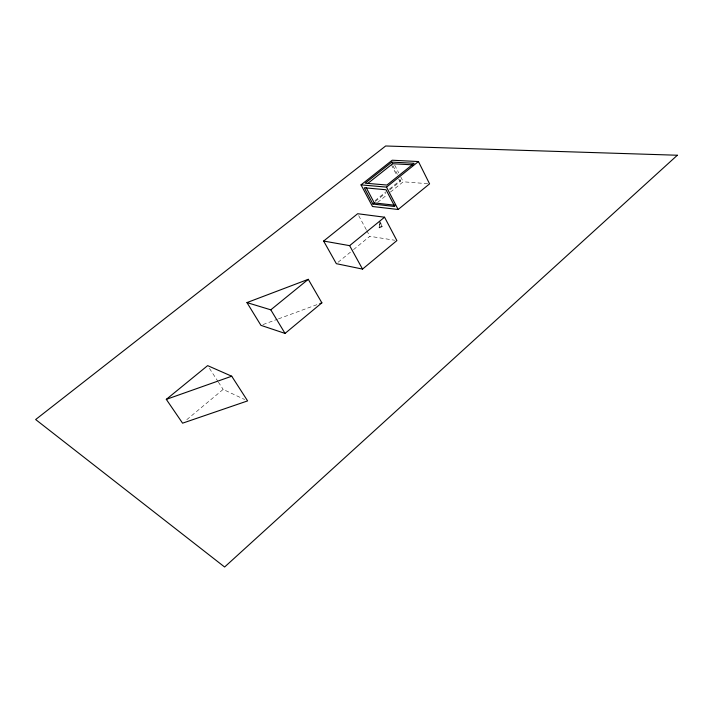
<?xml version="1.0" encoding="UTF-8"?>
<svg xmlns="http://www.w3.org/2000/svg" width="713" height="713" viewBox="0 0 713 713"><rect width="100%" height="100%" fill="white"/><g stroke="black" fill="none" stroke-linecap="round" stroke-linejoin="round"><path stroke-width="0.53" stroke-dasharray="3.56 2.67" d="M379.129 227.893L379.753 221.306L382.293 226.092L382.159 226.716L379.129 227.893L379.619 221.921M186.797 419.663L223.151 389.414L244.675 399.521M338.051 262.277L352.65 250.334M353.514 249.639L369.833 236.297L394.717 240.245M375.065 200.62L386.072 191.779M389.467 189.061L399.628 180.897L400.751 180.986L399.289 178.125M375.314 201.422L385.492 193.25M389.726 189.845L400.751 180.986M377.623 202.385L387.007 194.827M390.421 192.082L403.228 181.779L429.565 183.856M379.263 227.269L382.293 226.092M262.99 324.575L277.455 319.237M278.489 318.863L317.74 304.371M209.435 368.371L217.786 381.179M218.383 382.097L223.151 389.414M358.684 215.602L366.286 229.711M366.794 230.647L369.833 236.297M380.127 222.884L382.159 226.716M394.717 165.113L398.719 172.956M400.724 176.877L403.228 181.779M392.952 165.737L397.337 174.32M391.348 164.721L396.704 175.193M398.656 178.999L399.628 180.897"/><path stroke-width="1.07" d="M285.048 333.408L321.875 302.847L308.274 279.318L246.956 302.588L260.922 325.342L285.048 333.408L270.797 309.834L246.956 302.588M362.534 269.095L396.883 240.593L384.557 217.207L357.676 213.722L323.64 241.047L336.34 263.676L362.534 269.095L349.628 245.646L323.64 241.047M166.307 399.369L207.643 365.626L231.725 376.214L247.607 400.902L182.573 423.174L166.307 399.369L231.725 376.214M270.797 309.834L308.274 279.318M349.628 245.646L384.557 217.207M398.139 209.497L429.565 183.856L418.433 161.548L392.221 160.22L361.028 184.872L372.498 206.503L398.139 209.497L386.517 187.118L361.028 184.872M372.899 204.034L394.752 206.503L386.045 189.756L364.29 187.769L372.899 204.034L374.28 202.92L395.064 205.237M386.517 187.118L418.433 161.548M391.82 162.109L365.172 183.188L386.954 185.041L414.128 163.295L391.82 162.109L392.649 163.74L412.845 164.863M367.756 183.473L392.649 163.74M319.807 303.604L321.875 302.847M366.197 187.617L374.28 202.92M677.35 155.238L224.622 567.013L35.65 419.538L385.653 145.987L677.35 155.238"/></g></svg>
